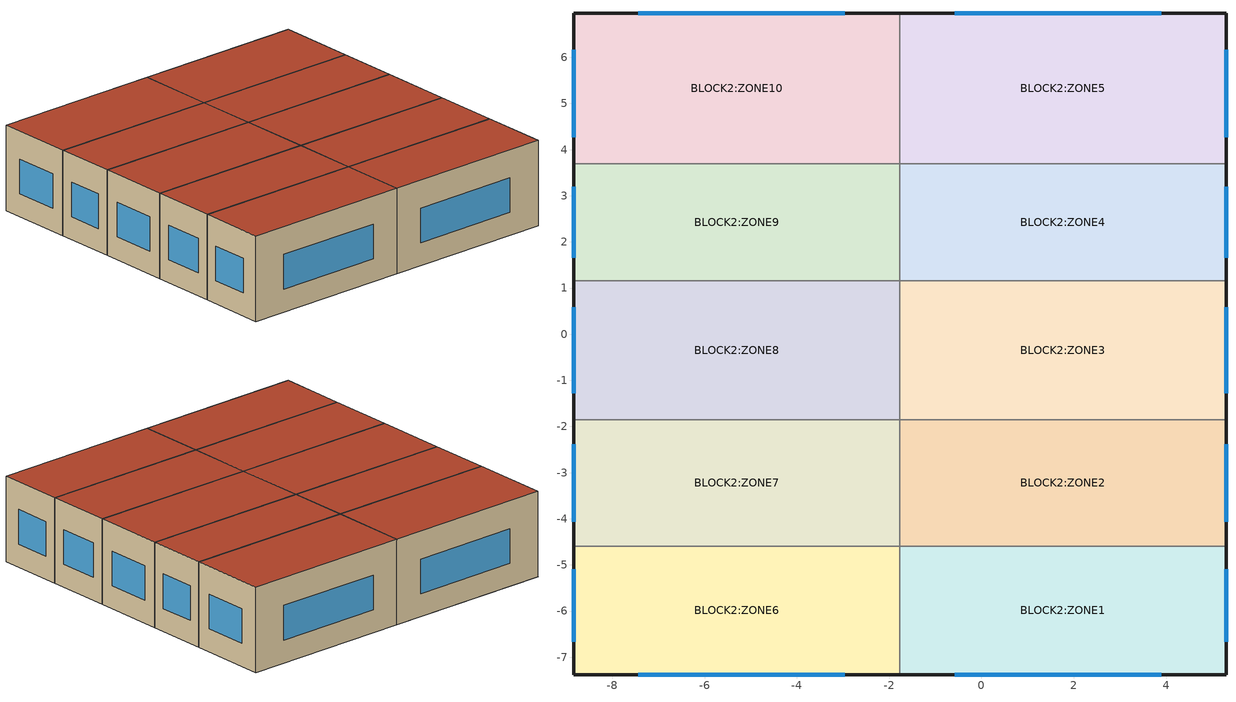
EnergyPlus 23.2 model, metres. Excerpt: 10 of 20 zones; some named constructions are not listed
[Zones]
BLOCK2:ZONE6
 floor to BLOCK1:ZONE6 (Project internal floor_Reversed_Rev): -1.77,-7.38 -8.84,-7.38 -8.84,-4.59 -1.77,-4.59 z3.5
 wall outside (Project wall): -8.84,-4.59 -8.84,-7.38 -1.77,-7.38 z3.5:7
 wall to BLOCK2:ZONE1 (Project partition): -1.77,-7.38 -1.77,-4.59 z3.5:7
 wall to BLOCK2:ZONE7 (Project partition): -1.77,-4.59 -8.84,-4.59 z3.5:7
 window (Project external glazing - 1001): -8.84,-5.09 -8.84,-6.66 / -7.44,-7.38 -2.96,-7.38 z4.44:5.86
 roof outside (Project flat roof): -8.84,-7.38 -1.77,-7.38 -1.77,-4.59 -8.84,-4.59 z7
BLOCK2:ZONE1
 floor to BLOCK1:ZONE1 (Project internal floor_Reversed_Rev): 5.3,-7.38 -1.77,-7.38 -1.77,-4.59 5.3,-4.59 z3.5
 wall outside (Project wall): -1.77,-7.38 5.3,-7.38 5.3,-4.59 z3.5:7
 wall to BLOCK2:ZONE2 (Project partition): 5.3,-4.59 -1.77,-4.59 z3.5:7
 window (Project external glazing - 1001): 5.3,-6.66 5.3,-5.09 / -0.58,-7.38 3.89,-7.38 z4.44:5.86
 roof outside (Project flat roof): -1.77,-7.38 5.3,-7.38 5.3,-4.59 -1.77,-4.59 z7
BLOCK2:ZONE7
 floor to BLOCK1:ZONE7 (Project internal floor_Reversed_Rev): -1.77,-4.59 -8.84,-4.59 -8.84,-1.86 -1.77,-1.86 z3.5
 wall outside (Project wall): -8.84,-1.86 -8.84,-4.59 z3.5:7
 wall to BLOCK2:ZONE2 (Project partition): -1.77,-4.59 -1.77,-1.86 z3.5:7
 wall to BLOCK2:ZONE8 (Project partition): -1.77,-1.86 -8.84,-1.86 z3.5:7
 window (Project external glazing - 1001): -8.84,-2.39 -8.84,-4.06 z4.44:5.86
 roof outside (Project flat roof): -8.84,-4.59 -1.77,-4.59 -1.77,-1.86 -8.84,-1.86 z7
BLOCK2:ZONE2
 floor to BLOCK1:ZONE2 (Project internal floor_Reversed_Rev): 5.3,-4.59 -1.77,-4.59 -1.77,-1.86 5.3,-1.86 z3.5
 wall outside (Project wall): 5.3,-4.59 5.3,-1.86 z3.5:7
 wall to BLOCK2:ZONE3 (Project partition): 5.3,-1.86 -1.77,-1.86 z3.5:7
 window (Project external glazing - 1001): 5.3,-4.06 5.3,-2.39 z4.44:5.86
 roof outside (Project flat roof): -1.77,-4.59 5.3,-4.59 5.3,-1.86 -1.77,-1.86 z7
BLOCK2:ZONE8
 floor to BLOCK1:ZONE8 (Project internal floor_Reversed_Rev): -1.77,-1.86 -8.84,-1.86 -8.84,1.16 -1.77,1.16 z3.5
 wall outside (Project wall): -8.84,1.16 -8.84,-1.86 z3.5:7
 wall to BLOCK2:ZONE3 (Project partition): -1.77,-1.86 -1.77,1.16 z3.5:7
 wall to BLOCK2:ZONE9 (Project partition): -1.77,1.16 -8.84,1.16 z3.5:7
 window (Project external glazing - 1001): -8.84,0.58 -8.84,-1.28 z4.44:5.86
 roof outside (Project flat roof): -8.84,-1.86 -1.77,-1.86 -1.77,1.16 -8.84,1.16 z7
BLOCK2:ZONE3
 floor to BLOCK1:ZONE3 (Project internal floor_Reversed_Rev): 5.3,-1.86 -1.77,-1.86 -1.77,1.16 5.3,1.16 z3.5
 wall outside (Project wall): 5.3,-1.86 5.3,1.16 z3.5:7
 wall to BLOCK2:ZONE4 (Project partition): 5.3,1.16 -1.77,1.16 z3.5:7
 window (Project external glazing - 1001): 5.3,-1.28 5.3,0.58 z4.44:5.86
 roof outside (Project flat roof): -1.77,-1.86 5.3,-1.86 5.3,1.16 -1.77,1.16 z7
BLOCK2:ZONE9
 floor to BLOCK1:ZONE9 (Project internal floor_Reversed_Rev): -1.77,1.16 -8.84,1.16 -8.84,3.69 -1.77,3.69 z3.5
 wall outside (Project wall): -8.84,3.69 -8.84,1.16 z3.5:7
 wall to BLOCK2:ZONE4 (Project partition): -1.77,1.16 -1.77,3.69 z3.5:7
 wall to BLOCK2:ZONE10 (Project partition): -1.77,3.69 -8.84,3.69 z3.5:7
 window (Project external glazing - 1001): -8.84,3.19 -8.84,1.65 z4.44:5.86
 roof outside (Project flat roof): -8.84,1.16 -1.77,1.16 -1.77,3.69 -8.84,3.69 z7
BLOCK2:ZONE4
 floor to BLOCK1:ZONE4 (Project internal floor_Reversed_Rev): 5.3,1.16 -1.77,1.16 -1.77,3.69 5.3,3.69 z3.5
 wall outside (Project wall): 5.3,1.16 5.3,3.69 z3.5:7
 wall to BLOCK2:ZONE5 (Project partition): 5.3,3.69 -1.77,3.69 z3.5:7
 window (Project external glazing - 1001): 5.3,1.65 5.3,3.19 z4.44:5.86
 roof outside (Project flat roof): -1.77,1.16 5.3,1.16 5.3,3.69 -1.77,3.69 z7
BLOCK2:ZONE10
 floor to BLOCK1:ZONE10 (Project internal floor_Reversed_Rev): -1.77,3.69 -8.84,3.69 -8.84,6.96 -1.77,6.96 z3.5
 wall outside (Project wall): -1.77,6.96 -8.84,6.96 -8.84,3.69 z3.5:7
 wall to BLOCK2:ZONE5 (Project partition): -1.77,3.69 -1.77,6.96 z3.5:7
 window (Project external glazing - 1001): -2.96,6.96 -7.44,6.96 / -8.84,6.16 -8.84,4.27 z4.44:5.86
 roof outside (Project flat roof): -8.84,3.69 -1.77,3.69 -1.77,6.96 -8.84,6.96 z7
BLOCK2:ZONE5
 floor to BLOCK1:ZONE5 (Project internal floor_Reversed_Rev): 5.3,3.69 -1.77,3.69 -1.77,6.96 5.3,6.96 z3.5
 wall outside (Project wall): 5.3,3.69 5.3,6.96 -1.77,6.96 z3.5:7
 window (Project external glazing - 1001): 5.3,4.27 5.3,6.16 / 3.89,6.96 -0.58,6.96 z4.44:5.86
 roof outside (Project flat roof): -1.77,3.69 5.3,3.69 5.3,6.96 -1.77,6.96 z7
[ENERGYMANAGEMENTSYSTEM:ACTUATOR] Actuated Component Type=AirFlow Network Window/Door Opening; Actuated Component Control Type=Venting Opening Factor
Name | Actuated Component Unique
BLOCK2_ZONE6_Wall_4_0_0_0_0_0_Win_VentOpenFact | BLOCK2:ZONE6_Wall_4_0_0_0_0_0_Win
BLOCK2_ZONE6_Wall_5_0_0_0_0_0_Win_VentOpenFact | BLOCK2:ZONE6_Wall_5_0_0_0_0_0_Win
BLOCK2_ZONE1_Wall_2_0_0_0_0_0_Win_VentOpenFact; BLOCK2_ZONE1_Wall_2_0_0_0_0_0_Win_VentOpenFact; BLOCK2_ZONE1_Wall_2_0_0_0_0_0_Win_VentOpenFact | BLOCK2:ZONE1_Wall_2_0_0_0_0_0_Win
BLOCK2_ZONE1_Wall_5_0_0_0_0_0_Win_VentOpenFact; BLOCK2_ZONE1_Wall_5_0_0_0_0_0_Win_VentOpenFact; BLOCK2_ZONE1_Wall_5_0_0_0_0_0_Win_VentOpenFact | BLOCK2:ZONE1_Wall_5_0_0_0_0_0_Win
BLOCK2_ZONE7_Wall_4_0_0_0_0_0_Win_VentOpenFact | BLOCK2:ZONE7_Wall_4_0_0_0_0_0_Win
BLOCK2_ZONE2_Wall_2_0_0_0_0_0_Win_VentOpenFact | BLOCK2:ZONE2_Wall_2_0_0_0_0_0_Win
BLOCK2_ZONE8_Wall_4_0_0_0_0_0_Win_VentOpenFact | BLOCK2:ZONE8_Wall_4_0_0_0_0_0_Win
BLOCK2_ZONE3_Wall_2_0_0_0_0_0_Win_VentOpenFact | BLOCK2:ZONE3_Wall_2_0_0_0_0_0_Win
BLOCK2_ZONE9_Wall_4_0_0_0_0_0_Win_VentOpenFact | BLOCK2:ZONE9_Wall_4_0_0_0_0_0_Win
BLOCK2_ZONE4_Wall_2_0_0_0_0_0_Win_VentOpenFact | BLOCK2:ZONE4_Wall_2_0_0_0_0_0_Win
BLOCK2_ZONE10_Wall_3_0_0_0_0_0_Win_VentOpenFact | BLOCK2:ZONE10_Wall_3_0_0_0_0_0_Win
BLOCK2_ZONE10_Wall_4_0_0_0_0_0_Win_VentOpenFact | BLOCK2:ZONE10_Wall_4_0_0_0_0_0_Win
BLOCK2_ZONE5_Wall_2_0_0_0_0_0_Win_VentOpenFact | BLOCK2:ZONE5_Wall_2_0_0_0_0_0_Win
BLOCK2_ZONE5_Wall_3_0_0_0_0_0_Win_VentOpenFact | BLOCK2:ZONE5_Wall_3_0_0_0_0_0_Win
[Schedule:Compact]
On: Through: 12/31, For: AllDays, Until: 24:00, 1
Office_OpenOff_Occ: Through: 31 Dec, For: Weekdays SummerDesignDay, Until: 07:00, 0, Until: 08:00, 0.25, Until: 09:00, 0.5, Until: 12:00, 1, Until: 14:00, 0.75, Until: 17:00, 1, Until: 18:00, 0.5, Until: 19:00, 0.25, Until: 24:00, 0, For: Weekends, Until: 24:00, 0, For: Holidays, Until: 24:00, 0, For: WinterDesignDay AllOtherDays, Until: 24:00, 0
20001: Through: 12/31, For: Weekdays Weekends SummerDesignDays, Until: 24:00, 24, For: WinterDesignDays, Until: 24:00, 0, For: AllOtherDays, Until: 24:00, 24
[SCHEDULE:COMPACT]
Vent_SP_temp: Through: 12/31, For: AllDays, Until: 24:00, 24
[AirflowNetwork:MultiZone:Zone] Ventilation Control Mode=Temperature; Ventilation Control Zone Temperature Setpoint Schedule=20001; Venting Availability Schedule=Office_OpenOff_Occ
BLOCK2:ZONE6; BLOCK2:ZONE1; BLOCK2:ZONE7; BLOCK2:ZONE2; BLOCK2:ZONE8; BLOCK2:ZONE3; BLOCK2:ZONE9; BLOCK2:ZONE4; BLOCK2:ZONE10; BLOCK2:ZONE5
[AirflowNetwork:MultiZone:Surface] WindowDoor Opening Factor or Crack Factor=1
Name | Leakage Component | Ventilation Control Mode | Ventilation Control Zone Temperature Setpoint Schedule | Venting Availability Schedule
BLOCK2:ZONE6_Roof_1_0_0 | BLOCK2:ZONE6_Roof_1_0_0
BLOCK2:ZONE6_Partition_2_0_0 | BLOCK2:ZONE6_Partition_2_0_0
BLOCK2:ZONE6_Partition_3_0_0 | BLOCK2:ZONE6_Partition_3_0_0
BLOCK2:ZONE6_Wall_4_0_0 | BLOCK2:ZONE6_Wall_4_0_0
BLOCK2:ZONE6_Wall_4_0_0_0_0_0_Win | BLOCK2:ZONE6_Wall_4_0_0_0_0_0_Win | Temperature | Vent_SP_temp | On
BLOCK2:ZONE6_Wall_5_0_0 | BLOCK2:ZONE6_Wall_5_0_0
BLOCK2:ZONE6_Wall_5_0_0_0_0_0_Win | BLOCK2:ZONE6_Wall_5_0_0_0_0_0_Win | Temperature | Vent_SP_temp | On
BLOCK2:ZONE1_Roof_1_0_0 | BLOCK2:ZONE1_Roof_1_0_0
BLOCK2:ZONE1_Wall_2_0_0 | BLOCK2:ZONE1_Wall_2_0_0
BLOCK2:ZONE1_Wall_2_0_0_0_0_0_Win | BLOCK2:ZONE1_Wall_2_0_0_0_0_0_Win | Temperature | Vent_SP_temp | On
BLOCK2:ZONE1_Partition_3_0_0 | BLOCK2:ZONE1_Partition_3_0_0
BLOCK2:ZONE1_Wall_5_0_0 | BLOCK2:ZONE1_Wall_5_0_0
BLOCK2:ZONE1_Wall_5_0_0_0_0_0_Win | BLOCK2:ZONE1_Wall_5_0_0_0_0_0_Win | Temperature | Vent_SP_temp | On
BLOCK2:ZONE7_Roof_1_0_0 | BLOCK2:ZONE7_Roof_1_0_0
BLOCK2:ZONE7_Partition_2_0_0 | BLOCK2:ZONE7_Partition_2_0_0
BLOCK2:ZONE7_Partition_3_0_0 | BLOCK2:ZONE7_Partition_3_0_0
BLOCK2:ZONE7_Wall_4_0_0 | BLOCK2:ZONE7_Wall_4_0_0
BLOCK2:ZONE7_Wall_4_0_0_0_0_0_Win | BLOCK2:ZONE7_Wall_4_0_0_0_0_0_Win | Temperature | Vent_SP_temp | On
BLOCK2:ZONE2_Roof_1_0_0 | BLOCK2:ZONE2_Roof_1_0_0
BLOCK2:ZONE2_Wall_2_0_0 | BLOCK2:ZONE2_Wall_2_0_0
BLOCK2:ZONE2_Wall_2_0_0_0_0_0_Win | BLOCK2:ZONE2_Wall_2_0_0_0_0_0_Win | Temperature | Vent_SP_temp | On
BLOCK2:ZONE2_Partition_3_0_0 | BLOCK2:ZONE2_Partition_3_0_0
BLOCK2:ZONE8_Roof_1_0_0 | BLOCK2:ZONE8_Roof_1_0_0
BLOCK2:ZONE8_Partition_2_0_0 | BLOCK2:ZONE8_Partition_2_0_0
BLOCK2:ZONE8_Partition_3_0_0 | BLOCK2:ZONE8_Partition_3_0_0
BLOCK2:ZONE8_Wall_4_0_0 | BLOCK2:ZONE8_Wall_4_0_0
BLOCK2:ZONE8_Wall_4_0_0_0_0_0_Win | BLOCK2:ZONE8_Wall_4_0_0_0_0_0_Win | Temperature | Vent_SP_temp | On
BLOCK2:ZONE3_Roof_1_0_0 | BLOCK2:ZONE3_Roof_1_0_0
BLOCK2:ZONE3_Wall_2_0_0 | BLOCK2:ZONE3_Wall_2_0_0
BLOCK2:ZONE3_Wall_2_0_0_0_0_0_Win | BLOCK2:ZONE3_Wall_2_0_0_0_0_0_Win | Temperature | Vent_SP_temp | On
BLOCK2:ZONE3_Partition_3_0_0 | BLOCK2:ZONE3_Partition_3_0_0
BLOCK2:ZONE9_Roof_1_0_0 | BLOCK2:ZONE9_Roof_1_0_0
BLOCK2:ZONE9_Partition_2_0_0 | BLOCK2:ZONE9_Partition_2_0_0
BLOCK2:ZONE9_Partition_3_0_0 | BLOCK2:ZONE9_Partition_3_0_0
BLOCK2:ZONE9_Wall_4_0_0 | BLOCK2:ZONE9_Wall_4_0_0
BLOCK2:ZONE9_Wall_4_0_0_0_0_0_Win | BLOCK2:ZONE9_Wall_4_0_0_0_0_0_Win | Temperature | Vent_SP_temp | On
BLOCK2:ZONE4_Roof_1_0_0 | BLOCK2:ZONE4_Roof_1_0_0
BLOCK2:ZONE4_Wall_2_0_0 | BLOCK2:ZONE4_Wall_2_0_0
BLOCK2:ZONE4_Wall_2_0_0_0_0_0_Win | BLOCK2:ZONE4_Wall_2_0_0_0_0_0_Win | Temperature | Vent_SP_temp | On
BLOCK2:ZONE4_Partition_3_0_0 | BLOCK2:ZONE4_Partition_3_0_0
BLOCK2:ZONE10_Roof_1_0_0 | BLOCK2:ZONE10_Roof_1_0_0
BLOCK2:ZONE10_Partition_2_0_0 | BLOCK2:ZONE10_Partition_2_0_0
BLOCK2:ZONE10_Wall_3_0_0 | BLOCK2:ZONE10_Wall_3_0_0
BLOCK2:ZONE10_Wall_3_0_0_0_0_0_Win | BLOCK2:ZONE10_Wall_3_0_0_0_0_0_Win | Temperature | Vent_SP_temp | On
BLOCK2:ZONE10_Wall_4_0_0 | BLOCK2:ZONE10_Wall_4_0_0
BLOCK2:ZONE10_Wall_4_0_0_0_0_0_Win | BLOCK2:ZONE10_Wall_4_0_0_0_0_0_Win | Temperature | Vent_SP_temp | On
BLOCK2:ZONE5_Roof_1_0_0 | BLOCK2:ZONE5_Roof_1_0_0
BLOCK2:ZONE5_Wall_2_0_0 | BLOCK2:ZONE5_Wall_2_0_0
BLOCK2:ZONE5_Wall_2_0_0_0_0_0_Win | BLOCK2:ZONE5_Wall_2_0_0_0_0_0_Win | Temperature | Vent_SP_temp | On
BLOCK2:ZONE5_Wall_3_0_0 | BLOCK2:ZONE5_Wall_3_0_0
BLOCK2:ZONE5_Wall_3_0_0_0_0_0_Win | BLOCK2:ZONE5_Wall_3_0_0_0_0_0_Win | Temperature | Vent_SP_temp | On
[AirflowNetwork:MultiZone:Surface:Crack] Reference Crack Conditions=Reference Crack Conditions
Name | Air Mass Flow Coefficient at Reference Conditions | Air Mass Flow Exponent
BLOCK2:ZONE6_Roof_1_0_0; BLOCK2:ZONE1_Roof_1_0_0 | 0.0019735 | 0.7
BLOCK2:ZONE6_Partition_2_0_0 | 0.0293084 | 0.75
BLOCK2:ZONE6_Partition_3_0_0; BLOCK2:ZONE1_Partition_3_0_0; BLOCK2:ZONE7_Partition_3_0_0; BLOCK2:ZONE2_Partition_3_0_0; BLOCK2:ZONE8_Partition_3_0_0; BLOCK2:ZONE3_Partition_3_0_0; BLOCK2:ZONE9_Partition_3_0_0; BLOCK2:ZONE4_Partition_3_0_0 | 0.0742388 | 0.75
BLOCK2:ZONE6_Wall_4_0_0; BLOCK2:ZONE1_Wall_2_0_0 | 0.0007543 | 0.7
BLOCK2:ZONE6_Wall_5_0_0; BLOCK2:ZONE1_Wall_5_0_0; BLOCK2:ZONE10_Wall_3_0_0; BLOCK2:ZONE5_Wall_3_0_0 | 0.0018388 | 0.7
BLOCK2:ZONE7_Roof_1_0_0; BLOCK2:ZONE2_Roof_1_0_0 | 0.0019334 | 0.7
BLOCK2:ZONE7_Partition_2_0_0 | 0.0287127 | 0.75
BLOCK2:ZONE7_Wall_4_0_0; BLOCK2:ZONE2_Wall_2_0_0 | 0.0007189 | 0.7
BLOCK2:ZONE8_Roof_1_0_0; BLOCK2:ZONE3_Roof_1_0_0 | 0.0021305 | 0.7
BLOCK2:ZONE8_Partition_2_0_0 | 0.0316392 | 0.75
BLOCK2:ZONE8_Wall_4_0_0; BLOCK2:ZONE3_Wall_2_0_0 | 0.0007895 | 0.7
BLOCK2:ZONE9_Roof_1_0_0; BLOCK2:ZONE4_Roof_1_0_0 | 0.0017923 | 0.7
BLOCK2:ZONE9_Partition_2_0_0 | 0.0266174 | 0.75
BLOCK2:ZONE9_Wall_4_0_0; BLOCK2:ZONE4_Wall_2_0_0 | 0.0006683 | 0.7
BLOCK2:ZONE10_Roof_1_0_0; BLOCK2:ZONE5_Roof_1_0_0 | 0.0023088 | 0.7
BLOCK2:ZONE10_Partition_2_0_0 | 0.0342869 | 0.75
BLOCK2:ZONE10_Wall_4_0_0; BLOCK2:ZONE5_Wall_2_0_0 | 0.0008744 | 0.7
[AirflowNetwork:MultiZone:Component:DetailedOpening] Air Mass Flow Coefficient When Opening is Closed=0.00014; Air Mass Flow Exponent When Opening is Closed=0.65; Type of Rectangular Large Vertical Opening LVO=NonPivoted; Extra Crack Length or Height of Pivoting Axis=0; Number of Sets of Opening Factor Data=2; Opening Factor 1=0; Discharge Coefficient for Opening Factor 1=0.65; Width Factor for Opening Factor 1=0; Height Factor for Opening Factor 1=1; Start Height Factor for Opening Factor 1=0; Opening Factor 2=1; Discharge Coefficient for Opening Factor 2=0.65; Width Factor for Opening Factor 2=1; Height Factor for Opening Factor 2=1; Start Height Factor for Opening Factor 2=0; Opening Factor 3=0; Discharge Coefficient for Opening Factor 3=0; Width Factor for Opening Factor 3=0; Height Factor for Opening Factor 3=0; Start Height Factor for Opening Factor 3=0; Opening Factor 4=0; Discharge Coefficient for Opening Factor 4=0; Width Factor for Opening Factor 4=0; Height Factor for Opening Factor 4=0; Start Height Factor for Opening Factor 4=0
BLOCK2:ZONE6_Wall_4_0_0_0_0_0_Win; BLOCK2:ZONE6_Wall_5_0_0_0_0_0_Win; BLOCK2:ZONE1_Wall_2_0_0_0_0_0_Win; BLOCK2:ZONE1_Wall_5_0_0_0_0_0_Win; BLOCK2:ZONE7_Wall_4_0_0_0_0_0_Win; BLOCK2:ZONE2_Wall_2_0_0_0_0_0_Win; BLOCK2:ZONE8_Wall_4_0_0_0_0_0_Win; BLOCK2:ZONE3_Wall_2_0_0_0_0_0_Win; BLOCK2:ZONE9_Wall_4_0_0_0_0_0_Win; BLOCK2:ZONE4_Wall_2_0_0_0_0_0_Win; BLOCK2:ZONE10_Wall_3_0_0_0_0_0_Win; BLOCK2:ZONE10_Wall_4_0_0_0_0_0_Win; BLOCK2:ZONE5_Wall_2_0_0_0_0_0_Win; BLOCK2:ZONE5_Wall_3_0_0_0_0_0_Win
[AirflowNetwork:MultiZone:ExternalNode]
Name | External Node Height | Wind Pressure Coefficient Curve
BLOCK2:ZONE6_Roof_1_0_0 | 9.33 | BLOCK2:ZONE6_Roof_1_0_0
BLOCK2:ZONE6_Wall_4_0_0 | 7 | BLOCK2:ZONE6_Wall_4_0_0
BLOCK2:ZONE6_Wall_4_0_0_0_0_0_Win | 6.87 | BLOCK2:ZONE6_Wall_4_0_0_0_0_0_Win
BLOCK2:ZONE6_Wall_5_0_0 | 7 | BLOCK2:ZONE6_Wall_5_0_0
BLOCK2:ZONE6_Wall_5_0_0_0_0_0_Win | 6.87 | BLOCK2:ZONE6_Wall_5_0_0_0_0_0_Win
BLOCK2:ZONE1_Roof_1_0_0 | 9.33 | BLOCK2:ZONE1_Roof_1_0_0
BLOCK2:ZONE1_Wall_2_0_0 | 7 | BLOCK2:ZONE1_Wall_2_0_0
BLOCK2:ZONE1_Wall_2_0_0_0_0_0_Win | 6.87 | BLOCK2:ZONE1_Wall_2_0_0_0_0_0_Win
BLOCK2:ZONE1_Wall_5_0_0 | 7 | BLOCK2:ZONE1_Wall_5_0_0
BLOCK2:ZONE1_Wall_5_0_0_0_0_0_Win | 6.87 | BLOCK2:ZONE1_Wall_5_0_0_0_0_0_Win
BLOCK2:ZONE7_Roof_1_0_0 | 9.33 | BLOCK2:ZONE7_Roof_1_0_0
BLOCK2:ZONE7_Wall_4_0_0 | 7 | BLOCK2:ZONE7_Wall_4_0_0
BLOCK2:ZONE7_Wall_4_0_0_0_0_0_Win | 6.87 | BLOCK2:ZONE7_Wall_4_0_0_0_0_0_Win
BLOCK2:ZONE2_Roof_1_0_0 | 9.33 | BLOCK2:ZONE2_Roof_1_0_0
BLOCK2:ZONE2_Wall_2_0_0 | 7 | BLOCK2:ZONE2_Wall_2_0_0
BLOCK2:ZONE2_Wall_2_0_0_0_0_0_Win | 6.87 | BLOCK2:ZONE2_Wall_2_0_0_0_0_0_Win
BLOCK2:ZONE8_Roof_1_0_0 | 9.33 | BLOCK2:ZONE8_Roof_1_0_0
BLOCK2:ZONE8_Wall_4_0_0 | 7 | BLOCK2:ZONE8_Wall_4_0_0
BLOCK2:ZONE8_Wall_4_0_0_0_0_0_Win | 6.87 | BLOCK2:ZONE8_Wall_4_0_0_0_0_0_Win
BLOCK2:ZONE3_Roof_1_0_0 | 9.33 | BLOCK2:ZONE3_Roof_1_0_0
BLOCK2:ZONE3_Wall_2_0_0 | 7 | BLOCK2:ZONE3_Wall_2_0_0
BLOCK2:ZONE3_Wall_2_0_0_0_0_0_Win | 6.87 | BLOCK2:ZONE3_Wall_2_0_0_0_0_0_Win
BLOCK2:ZONE9_Roof_1_0_0 | 9.33 | BLOCK2:ZONE9_Roof_1_0_0
BLOCK2:ZONE9_Wall_4_0_0 | 7 | BLOCK2:ZONE9_Wall_4_0_0
BLOCK2:ZONE9_Wall_4_0_0_0_0_0_Win | 6.87 | BLOCK2:ZONE9_Wall_4_0_0_0_0_0_Win
BLOCK2:ZONE4_Roof_1_0_0 | 9.33 | BLOCK2:ZONE4_Roof_1_0_0
BLOCK2:ZONE4_Wall_2_0_0 | 7 | BLOCK2:ZONE4_Wall_2_0_0
BLOCK2:ZONE4_Wall_2_0_0_0_0_0_Win | 6.87 | BLOCK2:ZONE4_Wall_2_0_0_0_0_0_Win
BLOCK2:ZONE10_Roof_1_0_0 | 9.33 | BLOCK2:ZONE10_Roof_1_0_0
BLOCK2:ZONE10_Wall_3_0_0 | 7 | BLOCK2:ZONE10_Wall_3_0_0
BLOCK2:ZONE10_Wall_3_0_0_0_0_0_Win | 6.87 | BLOCK2:ZONE10_Wall_3_0_0_0_0_0_Win
BLOCK2:ZONE10_Wall_4_0_0 | 7 | BLOCK2:ZONE10_Wall_4_0_0
BLOCK2:ZONE10_Wall_4_0_0_0_0_0_Win | 6.87 | BLOCK2:ZONE10_Wall_4_0_0_0_0_0_Win
BLOCK2:ZONE5_Roof_1_0_0 | 9.33 | BLOCK2:ZONE5_Roof_1_0_0
BLOCK2:ZONE5_Wall_2_0_0 | 7 | BLOCK2:ZONE5_Wall_2_0_0
BLOCK2:ZONE5_Wall_2_0_0_0_0_0_Win | 6.87 | BLOCK2:ZONE5_Wall_2_0_0_0_0_0_Win
BLOCK2:ZONE5_Wall_3_0_0 | 7 | BLOCK2:ZONE5_Wall_3_0_0
BLOCK2:ZONE5_Wall_3_0_0_0_0_0_Win | 6.87 | BLOCK2:ZONE5_Wall_3_0_0_0_0_0_Win
[AirflowNetwork:MultiZone:WindPressureCoefficientValues] AirflowNetworkMultiZoneWindPressureCoefficientArray=Cp Data
Name | Wind Pressure Coefficient Value 1 | Wind Pressure Coefficient Value 2 | Wind Pressure Coefficient Value 3 | Wind Pressure Coefficient Value 4 | Wind Pressure Coefficient Value 5 | Wind Pressure Coefficient Value 6 | Wind Pressure Coefficient Value 7 | Wind Pressure Coefficient Value 8
BLOCK2:ZONE6_Roof_1_0_0; BLOCK2:ZONE1_Roof_1_0_0; BLOCK2:ZONE7_Roof_1_0_0; BLOCK2:ZONE2_Roof_1_0_0; BLOCK2:ZONE8_Roof_1_0_0; BLOCK2:ZONE3_Roof_1_0_0; BLOCK2:ZONE9_Roof_1_0_0; BLOCK2:ZONE4_Roof_1_0_0; BLOCK2:ZONE10_Roof_1_0_0; BLOCK2:ZONE5_Roof_1_0_0 | -0.6 | -0.5 | -0.4 | -0.5 | -0.6 | -0.5 | -0.4 | -0.5
BLOCK2:ZONE6_Wall_4_0_0; BLOCK2:ZONE6_Wall_4_0_0_0_0_0_Win; BLOCK2:ZONE7_Wall_4_0_0; BLOCK2:ZONE7_Wall_4_0_0_0_0_0_Win; BLOCK2:ZONE8_Wall_4_0_0; BLOCK2:ZONE8_Wall_4_0_0_0_0_0_Win; BLOCK2:ZONE9_Wall_4_0_0; BLOCK2:ZONE9_Wall_4_0_0_0_0_0_Win; BLOCK2:ZONE10_Wall_4_0_0; BLOCK2:ZONE10_Wall_4_0_0_0_0_0_Win | -0.3 | -0.35 | -0.2 | -0.35 | -0.3 | 0.1 | 0.4 | 0.1
BLOCK2:ZONE6_Wall_5_0_0; BLOCK2:ZONE6_Wall_5_0_0_0_0_0_Win; BLOCK2:ZONE1_Wall_5_0_0; BLOCK2:ZONE1_Wall_5_0_0_0_0_0_Win | -0.2 | -0.35 | -0.3 | 0.1 | 0.4 | 0.1 | -0.3 | -0.35
BLOCK2:ZONE1_Wall_2_0_0; BLOCK2:ZONE1_Wall_2_0_0_0_0_0_Win; BLOCK2:ZONE2_Wall_2_0_0; BLOCK2:ZONE2_Wall_2_0_0_0_0_0_Win; BLOCK2:ZONE3_Wall_2_0_0; BLOCK2:ZONE3_Wall_2_0_0_0_0_0_Win; BLOCK2:ZONE4_Wall_2_0_0; BLOCK2:ZONE4_Wall_2_0_0_0_0_0_Win; BLOCK2:ZONE5_Wall_2_0_0; BLOCK2:ZONE5_Wall_2_0_0_0_0_0_Win | -0.3 | 0.1 | 0.4 | 0.1 | -0.3 | -0.35 | -0.2 | -0.35
BLOCK2:ZONE10_Wall_3_0_0; BLOCK2:ZONE10_Wall_3_0_0_0_0_0_Win; BLOCK2:ZONE5_Wall_3_0_0; BLOCK2:ZONE5_Wall_3_0_0_0_0_0_Win | 0.4 | 0.1 | -0.3 | -0.35 | -0.2 | -0.35 | -0.3 | 0.1
